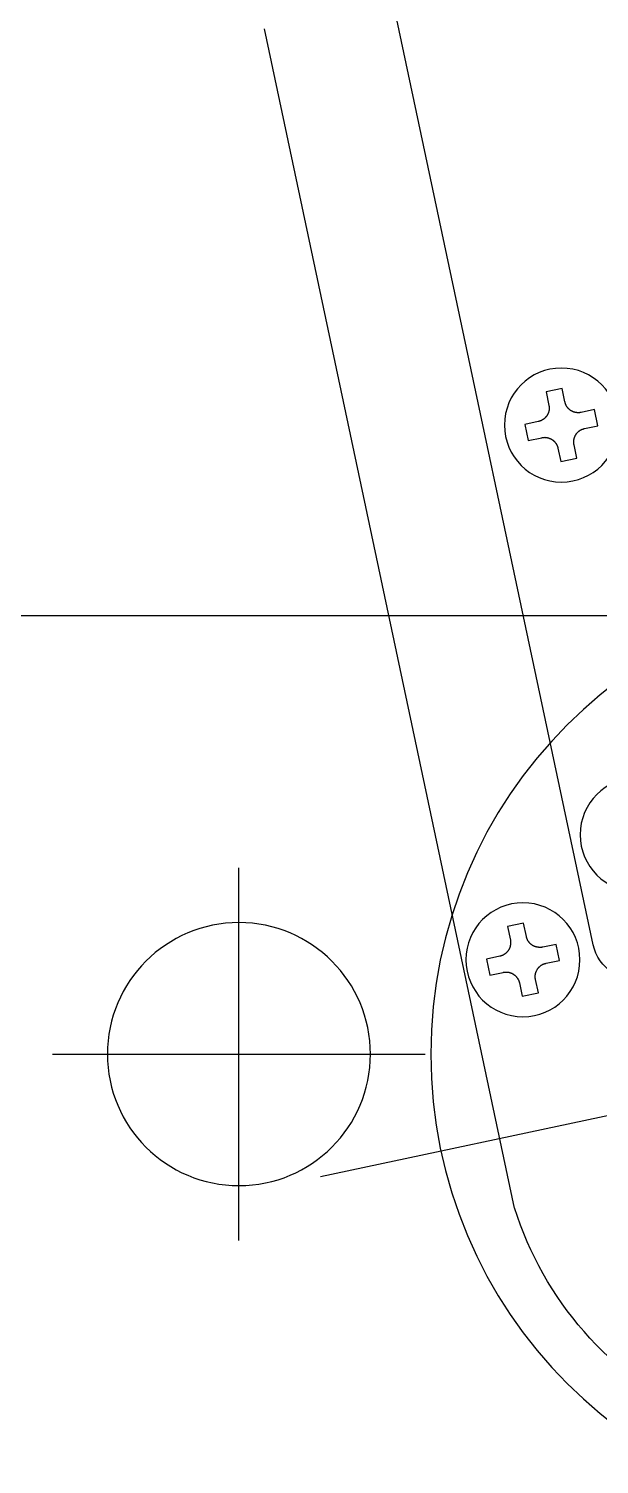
# Model space of a CAD drawing. Extents: x -668440 to 1010955, y -1678500 to 210463.
# Drawn here: x -391266 to -390745, y -897453 to -896143 of the extents above; entities that cross this region are included whole.
import ezdxf

# ---------------------------------------------------------------- set-up
doc = ezdxf.new("R2010")
doc.units = 0
doc.header["$MEASUREMENT"] = 0
doc.layers.get('0').update_dxf_attribs({"color": 3, "linetype": 'CONTINUOUS'})
for name, color, linetype in [('BOLT', 4, 'CONTINUOUS'), ('C400-R25-6M22_d', 7, 'CONTINUOUS'), ('chole', 7, 'CONTINUOUS'), ('cwr_d', 7, 'CONTINUOUS'), ('注記', 3, 'CONTINUOUS')]:
    doc.layers.add(name, color=color, linetype=linetype)

# ---------------------------------------------------------------- blocks, each defined once
blk = doc.blocks.new('tc02')
at = {"layer": '注記', "color": 4, "linetype": 'Continuous'}
for p, q in [((-18639.46, 32787.62), (-18639.46, 32677.62)), ((-18634.77, 32768.87), (-18633.27, 32768.87)), ((-18634.77, 32767.62), (-18634.77, 32768.87)), ((-18633.27, 32768.87), (-18633.27, 32767.62)), ((-18634.91, 32767.05), (-18634.89, 32767.08)), ((-18634.89, 32767.08), (-18634.88, 32767.11)), ((-18634.88, 32767.11), (-18634.87, 32767.14)), ((-18634.87, 32767.14), (-18634.86, 32767.17)), ((-18634.86, 32767.17), (-18634.84, 32767.2)), ((-18634.84, 32767.2), (-18634.83, 32767.22)), ((-18634.83, 32767.25), (-18634.82, 32767.28)), ((-18634.83, 32767.22), (-18634.83, 32767.25)), ((-18634.82, 32767.28), (-18634.81, 32767.31)), ((-18634.81, 32767.31), (-18634.8, 32767.34)), ((-18634.8, 32767.37), (-18634.79, 32767.4)), ((-18634.8, 32767.34), (-18634.8, 32767.37)), ((-18634.79, 32767.43), (-18634.78, 32767.46)), ((-18634.79, 32767.4), (-18634.79, 32767.43)), ((-18634.78, 32767.52), (-18634.77, 32767.56)), ((-18634.78, 32767.49), (-18634.78, 32767.52)), ((-18634.78, 32767.46), (-18634.78, 32767.49)), ((-18634.77, 32767.59), (-18634.77, 32767.62)), ((-18634.77, 32767.56), (-18634.77, 32767.59)), ((-18633.27, 32767.62), (-18633.27, 32767.59)), ((-18633.27, 32767.59), (-18633.27, 32767.56)), ((-18633.27, 32767.56), (-18633.27, 32767.52)), ((-18633.27, 32767.52), (-18633.27, 32767.49)), ((-18633.27, 32767.49), (-18633.26, 32767.46)), ((-18633.26, 32767.46), (-18633.26, 32767.43)), ((-18633.26, 32767.43), (-18633.25, 32767.4)), ((-18633.25, 32767.4), (-18633.25, 32767.37)), ((-18633.25, 32767.37), (-18633.24, 32767.34)), ((-18633.24, 32767.34), (-18633.23, 32767.31)), ((-18633.23, 32767.31), (-18633.23, 32767.28)), ((-18633.23, 32767.28), (-18633.22, 32767.25)), ((-18633.22, 32767.25), (-18633.21, 32767.22)), ((-18633.21, 32767.22), (-18633.2, 32767.2)), ((-18633.2, 32767.2), (-18633.19, 32767.17)), ((-18633.19, 32767.17), (-18633.18, 32767.14)), ((-18633.18, 32767.14), (-18633.16, 32767.11)), ((-18633.16, 32767.11), (-18633.15, 32767.08)), ((-18633.15, 32767.08), (-18633.14, 32767.05)), ((-18637.27, 32764.87), (-18637.27, 32766.37)), ((-18637.27, 32766.37), (-18636.02, 32766.37)), ((-18636.02, 32766.37), (-18635.99, 32766.37)), ((-18635.99, 32766.37), (-18635.96, 32766.37)), ((-18635.96, 32766.37), (-18635.93, 32766.37)), ((-18635.93, 32766.37), (-18635.9, 32766.37)), ((-18635.9, 32766.37), (-18635.87, 32766.38)), ((-18635.87, 32766.38), (-18635.84, 32766.38)), ((-18635.84, 32766.38), (-18635.81, 32766.39)), ((-18635.81, 32766.39), (-18635.78, 32766.39)), ((-18635.78, 32766.39), (-18635.75, 32766.4)), ((-18635.75, 32766.4), (-18635.72, 32766.4)), ((-18635.72, 32766.4), (-18635.69, 32766.41)), ((-18635.69, 32766.41), (-18635.66, 32766.42)), ((-18635.66, 32766.42), (-18635.63, 32766.43)), ((-18635.63, 32766.43), (-18635.6, 32766.44)), ((-18635.6, 32766.44), (-18635.57, 32766.45)), ((-18635.57, 32766.45), (-18635.54, 32766.46)), ((-18635.54, 32766.46), (-18635.52, 32766.47)), ((-18635.52, 32766.47), (-18635.49, 32766.49)), ((-18635.49, 32766.49), (-18635.46, 32766.5)), ((-18635.46, 32766.5), (-18635.43, 32766.51)), ((-18635.43, 32766.51), (-18635.41, 32766.53)), ((-18635.41, 32766.53), (-18635.38, 32766.54)), ((-18635.38, 32766.54), (-18635.35, 32766.56)), ((-18635.35, 32766.56), (-18635.33, 32766.58)), ((-18635.33, 32766.58), (-18635.3, 32766.59)), ((-18635.3, 32766.59), (-18635.28, 32766.61)), ((-18635.28, 32766.61), (-18635.25, 32766.63)), ((-18635.25, 32766.63), (-18635.23, 32766.65)), ((-18635.23, 32766.65), (-18635.21, 32766.67)), ((-18635.21, 32766.67), (-18635.18, 32766.69)), ((-18635.18, 32766.69), (-18635.16, 32766.71)), ((-18635.16, 32766.71), (-18635.14, 32766.73)), ((-18635.14, 32766.73), (-18635.12, 32766.75)), ((-18635.12, 32766.75), (-18635.1, 32766.78)), ((-18635.1, 32766.78), (-18635.08, 32766.8)), ((-18635.08, 32766.8), (-18635.06, 32766.82)), ((-18635.06, 32766.82), (-18635.04, 32766.85)), ((-18635.04, 32766.85), (-18635.02, 32766.87)), ((-18635.02, 32766.87), (-18635, 32766.9)), ((-18635, 32766.9), (-18634.98, 32766.92)), ((-18634.98, 32766.92), (-18634.97, 32766.95)), ((-18634.97, 32766.95), (-18634.95, 32766.97)), ((-18634.95, 32766.97), (-18634.93, 32767)), ((-18634.93, 32767), (-18634.92, 32767.03)), ((-18634.92, 32767.03), (-18634.91, 32767.05)), ((-18633.14, 32767.05), (-18633.12, 32767.03)), ((-18633.12, 32767.03), (-18633.11, 32767)), ((-18633.11, 32767), (-18633.09, 32766.97)), ((-18633.09, 32766.97), (-18633.08, 32766.95)), ((-18633.08, 32766.95), (-18633.06, 32766.92)), ((-18633.06, 32766.92), (-18633.04, 32766.9)), ((-18633.04, 32766.9), (-18633.03, 32766.87)), ((-18633.03, 32766.87), (-18633.01, 32766.85)), ((-18633.01, 32766.85), (-18632.99, 32766.82)), ((-18632.99, 32766.82), (-18632.97, 32766.8)), ((-18632.97, 32766.8), (-18632.95, 32766.78)), ((-18632.95, 32766.78), (-18632.93, 32766.75)), ((-18632.93, 32766.75), (-18632.91, 32766.73)), ((-18632.91, 32766.73), (-18632.88, 32766.71)), ((-18632.88, 32766.71), (-18632.86, 32766.69)), ((-18632.86, 32766.69), (-18632.84, 32766.67)), ((-18632.84, 32766.67), (-18632.81, 32766.65)), ((-18632.81, 32766.65), (-18632.79, 32766.63)), ((-18632.79, 32766.63), (-18632.77, 32766.61)), ((-18632.77, 32766.61), (-18632.74, 32766.59)), ((-18632.74, 32766.59), (-18632.72, 32766.58)), ((-18632.72, 32766.58), (-18632.69, 32766.56)), ((-18632.69, 32766.56), (-18632.66, 32766.54)), ((-18632.66, 32766.54), (-18632.64, 32766.53)), ((-18632.64, 32766.53), (-18632.61, 32766.51)), ((-18632.61, 32766.51), (-18632.58, 32766.5)), ((-18632.58, 32766.5), (-18632.56, 32766.49)), ((-18632.56, 32766.49), (-18632.53, 32766.47)), ((-18632.53, 32766.47), (-18632.5, 32766.46)), ((-18632.5, 32766.46), (-18632.47, 32766.45)), ((-18632.47, 32766.45), (-18632.44, 32766.44)), ((-18632.44, 32766.44), (-18632.41, 32766.43)), ((-18632.41, 32766.43), (-18632.38, 32766.42)), ((-18632.38, 32766.42), (-18632.36, 32766.41)), ((-18632.36, 32766.41), (-18632.33, 32766.4)), ((-18632.33, 32766.4), (-18632.3, 32766.4)), ((-18632.3, 32766.4), (-18632.27, 32766.39)), ((-18632.27, 32766.39), (-18632.24, 32766.39)), ((-18632.24, 32766.39), (-18632.21, 32766.38)), ((-18632.21, 32766.38), (-18632.17, 32766.38)), ((-18632.17, 32766.38), (-18632.14, 32766.37)), ((-18632.14, 32766.37), (-18632.11, 32766.37)), ((-18632.11, 32766.37), (-18632.08, 32766.37)), ((-18632.08, 32766.37), (-18632.05, 32766.37)), ((-18632.05, 32766.37), (-18632.02, 32766.37)), ((-18632.02, 32766.37), (-18630.77, 32766.37)), ((-18630.77, 32766.37), (-18630.77, 32764.87)), ((-18636.02, 32764.87), (-18637.27, 32764.87)), ((-18635.99, 32764.87), (-18636.02, 32764.87)), ((-18635.96, 32764.87), (-18635.99, 32764.87)), ((-18635.93, 32764.86), (-18635.96, 32764.87)), ((-18635.9, 32764.86), (-18635.93, 32764.86)), ((-18635.87, 32764.86), (-18635.9, 32764.86)), ((-18635.84, 32764.85), (-18635.87, 32764.86)), ((-18635.81, 32764.85), (-18635.84, 32764.85)), ((-18635.78, 32764.84), (-18635.81, 32764.85)), ((-18635.75, 32764.84), (-18635.78, 32764.84)), ((-18635.72, 32764.83), (-18635.75, 32764.84)), ((-18635.69, 32764.82), (-18635.72, 32764.83)), ((-18635.66, 32764.81), (-18635.69, 32764.82)), ((-18635.63, 32764.8), (-18635.66, 32764.81)), ((-18635.6, 32764.79), (-18635.63, 32764.8)), ((-18635.57, 32764.78), (-18635.6, 32764.79)), ((-18635.54, 32764.77), (-18635.57, 32764.78)), ((-18635.52, 32764.76), (-18635.54, 32764.77)), ((-18635.49, 32764.75), (-18635.52, 32764.76)), ((-18635.46, 32764.73), (-18635.49, 32764.75)), ((-18635.43, 32764.72), (-18635.46, 32764.73)), ((-18635.41, 32764.7), (-18635.43, 32764.72)), ((-18635.38, 32764.69), (-18635.41, 32764.7)), ((-18635.35, 32764.67), (-18635.38, 32764.69)), ((-18635.33, 32764.66), (-18635.35, 32764.67)), ((-18635.3, 32764.64), (-18635.33, 32764.66)), ((-18635.28, 32764.62), (-18635.3, 32764.64)), ((-18635.25, 32764.6), (-18635.28, 32764.62)), ((-18635.23, 32764.58), (-18635.25, 32764.6)), ((-18635.21, 32764.56), (-18635.23, 32764.58)), ((-18635.18, 32764.54), (-18635.21, 32764.56)), ((-18635.16, 32764.52), (-18635.18, 32764.54)), ((-18635.14, 32764.5), (-18635.16, 32764.52)), ((-18635.12, 32764.48), (-18635.14, 32764.5)), ((-18635.1, 32764.46), (-18635.12, 32764.48)), ((-18635.08, 32764.43), (-18635.1, 32764.46)), ((-18632.95, 32764.46), (-18632.97, 32764.43)), ((-18632.93, 32764.48), (-18632.95, 32764.46)), ((-18632.91, 32764.5), (-18632.93, 32764.48)), ((-18632.88, 32764.52), (-18632.91, 32764.5)), ((-18632.86, 32764.54), (-18632.88, 32764.52)), ((-18632.84, 32764.56), (-18632.86, 32764.54)), ((-18632.81, 32764.58), (-18632.84, 32764.56)), ((-18632.79, 32764.6), (-18632.81, 32764.58)), ((-18632.77, 32764.62), (-18632.79, 32764.6)), ((-18632.74, 32764.64), (-18632.77, 32764.62)), ((-18632.72, 32764.66), (-18632.74, 32764.64)), ((-18632.69, 32764.67), (-18632.72, 32764.66)), ((-18632.66, 32764.69), (-18632.69, 32764.67)), ((-18632.64, 32764.7), (-18632.66, 32764.69)), ((-18632.61, 32764.72), (-18632.64, 32764.7)), ((-18632.58, 32764.73), (-18632.61, 32764.72)), ((-18632.56, 32764.75), (-18632.58, 32764.73)), ((-18632.53, 32764.76), (-18632.56, 32764.75)), ((-18632.5, 32764.77), (-18632.53, 32764.76)), ((-18632.47, 32764.78), (-18632.5, 32764.77)), ((-18632.44, 32764.79), (-18632.47, 32764.78)), ((-18632.41, 32764.8), (-18632.44, 32764.79)), ((-18632.38, 32764.81), (-18632.41, 32764.8)), ((-18632.36, 32764.82), (-18632.38, 32764.81)), ((-18632.33, 32764.83), (-18632.36, 32764.82)), ((-18632.3, 32764.84), (-18632.33, 32764.83)), ((-18632.27, 32764.84), (-18632.3, 32764.84)), ((-18632.24, 32764.85), (-18632.27, 32764.84)), ((-18632.21, 32764.85), (-18632.24, 32764.85)), ((-18632.17, 32764.86), (-18632.21, 32764.85)), ((-18632.14, 32764.86), (-18632.17, 32764.86)), ((-18632.11, 32764.86), (-18632.14, 32764.86)), ((-18632.08, 32764.87), (-18632.11, 32764.86)), ((-18632.05, 32764.87), (-18632.08, 32764.87)), ((-18632.02, 32764.87), (-18632.05, 32764.87)), ((-18630.77, 32764.87), (-18632.02, 32764.87)), ((-18627.46, 32765.62), (-18627.46, 32675.62)), ((-18635.06, 32764.41), (-18635.08, 32764.43)), ((-18635.04, 32764.39), (-18635.06, 32764.41)), ((-18635.02, 32764.36), (-18635.04, 32764.39)), ((-18635, 32764.34), (-18635.02, 32764.36)), ((-18634.98, 32764.31), (-18635, 32764.34)), ((-18634.97, 32764.29), (-18634.98, 32764.31)), ((-18634.95, 32764.26), (-18634.97, 32764.29)), ((-18634.93, 32764.23), (-18634.95, 32764.26)), ((-18634.92, 32764.21), (-18634.93, 32764.23)), ((-18634.91, 32764.18), (-18634.92, 32764.21)), ((-18634.89, 32764.15), (-18634.91, 32764.18)), ((-18634.88, 32764.12), (-18634.89, 32764.15)), ((-18634.87, 32764.09), (-18634.88, 32764.12)), ((-18634.86, 32764.07), (-18634.87, 32764.09)), ((-18634.84, 32764.04), (-18634.86, 32764.07)), ((-18634.83, 32764.01), (-18634.84, 32764.04)), ((-18634.83, 32763.98), (-18634.83, 32764.01)), ((-18634.82, 32763.95), (-18634.83, 32763.98)), ((-18634.81, 32763.92), (-18634.82, 32763.95)), ((-18634.8, 32763.89), (-18634.81, 32763.92)), ((-18634.8, 32763.86), (-18634.8, 32763.89)), ((-18634.79, 32763.83), (-18634.8, 32763.86)), ((-18634.79, 32763.8), (-18634.79, 32763.83)), ((-18634.78, 32763.77), (-18634.79, 32763.8)), ((-18634.78, 32763.74), (-18634.78, 32763.77)), ((-18634.78, 32763.71), (-18634.78, 32763.74)), ((-18634.77, 32763.68), (-18634.78, 32763.71)), ((-18634.77, 32763.65), (-18634.77, 32763.68)), ((-18634.77, 32763.62), (-18634.77, 32763.65)), ((-18634.77, 32762.37), (-18634.77, 32763.62)), ((-18633.26, 32763.77), (-18633.27, 32763.74)), ((-18633.27, 32763.74), (-18633.27, 32763.71)), ((-18633.27, 32763.71), (-18633.27, 32763.68)), ((-18633.27, 32763.68), (-18633.27, 32763.65)), ((-18633.27, 32763.65), (-18633.27, 32763.62)), ((-18633.27, 32763.62), (-18633.27, 32762.37)), ((-18633.25, 32763.83), (-18633.26, 32763.8)), ((-18633.26, 32763.8), (-18633.26, 32763.77)), ((-18633.24, 32763.89), (-18633.25, 32763.86)), ((-18633.25, 32763.86), (-18633.25, 32763.83)), ((-18633.23, 32763.92), (-18633.24, 32763.89)), ((-18633.22, 32763.98), (-18633.23, 32763.95)), ((-18633.23, 32763.95), (-18633.23, 32763.92)), ((-18633.21, 32764.01), (-18633.22, 32763.98)), ((-18633.2, 32764.04), (-18633.21, 32764.01)), ((-18633.19, 32764.07), (-18633.2, 32764.04)), ((-18633.18, 32764.09), (-18633.19, 32764.07)), ((-18633.16, 32764.12), (-18633.18, 32764.09)), ((-18633.15, 32764.15), (-18633.16, 32764.12)), ((-18633.14, 32764.18), (-18633.15, 32764.15)), ((-18633.12, 32764.21), (-18633.14, 32764.18)), ((-18633.11, 32764.23), (-18633.12, 32764.21)), ((-18633.09, 32764.26), (-18633.11, 32764.23)), ((-18633.08, 32764.29), (-18633.09, 32764.26)), ((-18633.06, 32764.31), (-18633.08, 32764.29)), ((-18633.04, 32764.34), (-18633.06, 32764.31)), ((-18633.03, 32764.36), (-18633.04, 32764.34)), ((-18633.01, 32764.39), (-18633.03, 32764.36)), ((-18632.99, 32764.41), (-18633.01, 32764.39)), ((-18632.97, 32764.43), (-18632.99, 32764.41)), ((-18633.27, 32762.37), (-18634.77, 32762.37)), ((-18621.21, 32721.87), (-18619.71, 32721.87)), ((-18621.21, 32720.62), (-18621.21, 32721.87)), ((-18619.71, 32721.87), (-18619.71, 32720.62)), ((-18621.44, 32719.9), (-18621.42, 32719.92)), ((-18621.42, 32719.92), (-18621.4, 32719.95)), ((-18621.4, 32719.95), (-18621.39, 32719.97)), ((-18621.39, 32719.97), (-18621.37, 32720)), ((-18621.37, 32720), (-18621.36, 32720.03)), ((-18621.36, 32720.03), (-18621.34, 32720.05)), ((-18621.34, 32720.05), (-18621.33, 32720.08)), ((-18621.33, 32720.08), (-18621.32, 32720.11)), ((-18621.32, 32720.11), (-18621.31, 32720.14)), ((-18621.31, 32720.14), (-18621.29, 32720.17)), ((-18621.29, 32720.17), (-18621.28, 32720.2)), ((-18621.28, 32720.2), (-18621.27, 32720.22)), ((-18621.27, 32720.22), (-18621.26, 32720.25)), ((-18621.26, 32720.28), (-18621.25, 32720.31)), ((-18621.26, 32720.25), (-18621.26, 32720.28)), ((-18621.25, 32720.31), (-18621.24, 32720.34)), ((-18621.24, 32720.34), (-18621.23, 32720.37)), ((-18621.23, 32720.4), (-18621.22, 32720.43)), ((-18621.23, 32720.37), (-18621.23, 32720.4)), ((-18621.22, 32720.49), (-18621.21, 32720.53)), ((-18621.22, 32720.46), (-18621.22, 32720.49)), ((-18621.22, 32720.43), (-18621.22, 32720.46)), ((-18621.21, 32720.59), (-18621.21, 32720.62)), ((-18621.21, 32720.56), (-18621.21, 32720.59)), ((-18621.21, 32720.53), (-18621.21, 32720.56)), ((-18619.71, 32720.62), (-18619.71, 32720.59)), ((-18619.71, 32720.59), (-18619.71, 32720.56)), ((-18619.71, 32720.56), (-18619.71, 32720.52)), ((-18619.71, 32720.52), (-18619.7, 32720.49)), ((-18619.7, 32720.49), (-18619.7, 32720.46)), ((-18619.7, 32720.46), (-18619.7, 32720.43)), ((-18619.7, 32720.43), (-18619.69, 32720.4)), ((-18619.69, 32720.4), (-18619.69, 32720.37)), ((-18619.69, 32720.37), (-18619.68, 32720.34)), ((-18619.68, 32720.34), (-18619.67, 32720.31)), ((-18619.67, 32720.31), (-18619.67, 32720.28)), ((-18619.67, 32720.28), (-18619.66, 32720.25)), ((-18619.66, 32720.25), (-18619.65, 32720.22)), ((-18619.65, 32720.22), (-18619.64, 32720.2)), ((-18619.64, 32720.2), (-18619.63, 32720.17)), ((-18619.63, 32720.17), (-18619.62, 32720.14)), ((-18619.62, 32720.14), (-18619.6, 32720.11)), ((-18619.6, 32720.11), (-18619.59, 32720.08)), ((-18619.59, 32720.08), (-18619.58, 32720.05)), ((-18619.58, 32720.05), (-18619.56, 32720.03)), ((-18619.56, 32720.03), (-18619.55, 32720)), ((-18619.55, 32720), (-18619.53, 32719.97)), ((-18619.53, 32719.97), (-18619.52, 32719.95)), ((-18619.52, 32719.95), (-18619.5, 32719.92)), ((-18619.5, 32719.92), (-18619.48, 32719.9)), ((-18623.71, 32717.87), (-18623.71, 32719.37)), ((-18623.71, 32719.37), (-18622.46, 32719.37)), ((-18622.46, 32719.37), (-18622.43, 32719.37)), ((-18622.43, 32719.37), (-18622.4, 32719.37)), ((-18622.4, 32719.37), (-18622.37, 32719.37)), ((-18622.37, 32719.37), (-18622.34, 32719.37)), ((-18622.34, 32719.37), (-18622.31, 32719.38)), ((-18622.31, 32719.38), (-18622.28, 32719.38)), ((-18622.28, 32719.38), (-18622.25, 32719.39)), ((-18622.25, 32719.39), (-18622.22, 32719.39)), ((-18622.22, 32719.39), (-18622.19, 32719.4)), ((-18622.19, 32719.4), (-18622.16, 32719.4)), ((-18622.16, 32719.4), (-18622.13, 32719.41)), ((-18622.13, 32719.41), (-18622.1, 32719.42)), ((-18622.1, 32719.42), (-18622.07, 32719.43)), ((-18622.07, 32719.43), (-18622.04, 32719.44)), ((-18622.04, 32719.44), (-18622.01, 32719.45)), ((-18622.01, 32719.45), (-18621.98, 32719.46)), ((-18621.98, 32719.46), (-18621.95, 32719.47)), ((-18621.95, 32719.47), (-18621.93, 32719.49)), ((-18621.93, 32719.49), (-18621.9, 32719.5)), ((-18621.9, 32719.5), (-18621.87, 32719.51)), ((-18621.87, 32719.51), (-18621.84, 32719.53)), ((-18621.84, 32719.53), (-18621.82, 32719.54)), ((-18621.82, 32719.54), (-18621.79, 32719.56)), ((-18621.79, 32719.56), (-18621.77, 32719.58)), ((-18621.77, 32719.58), (-18621.74, 32719.59)), ((-18621.74, 32719.59), (-18621.72, 32719.61)), ((-18621.72, 32719.61), (-18621.69, 32719.63)), ((-18621.69, 32719.63), (-18621.67, 32719.65)), ((-18621.67, 32719.65), (-18621.64, 32719.67)), ((-18621.64, 32719.67), (-18621.62, 32719.69)), ((-18621.62, 32719.69), (-18621.6, 32719.71)), ((-18621.6, 32719.71), (-18621.58, 32719.73)), ((-18621.58, 32719.73), (-18621.55, 32719.75)), ((-18621.55, 32719.75), (-18621.53, 32719.78)), ((-18621.53, 32719.78), (-18621.51, 32719.8)), ((-18621.51, 32719.8), (-18621.49, 32719.82)), ((-18621.49, 32719.82), (-18621.47, 32719.85)), ((-18621.47, 32719.85), (-18621.46, 32719.87)), ((-18621.46, 32719.87), (-18621.44, 32719.9)), ((-18619.48, 32719.9), (-18619.46, 32719.87)), ((-18619.46, 32719.87), (-18619.45, 32719.85)), ((-18619.45, 32719.85), (-18619.43, 32719.82)), ((-18619.43, 32719.82), (-18619.41, 32719.8)), ((-18619.41, 32719.8), (-18619.39, 32719.78)), ((-18619.39, 32719.78), (-18619.37, 32719.75)), ((-18619.37, 32719.75), (-18619.34, 32719.73)), ((-18619.34, 32719.73), (-18619.32, 32719.71)), ((-18619.32, 32719.71), (-18619.3, 32719.69)), ((-18619.3, 32719.69), (-18619.28, 32719.67)), ((-18619.28, 32719.67), (-18619.25, 32719.65)), ((-18619.25, 32719.65), (-18619.23, 32719.63)), ((-18619.23, 32719.63), (-18619.21, 32719.61)), ((-18619.21, 32719.61), (-18619.18, 32719.59)), ((-18619.18, 32719.59), (-18619.16, 32719.58)), ((-18619.16, 32719.58), (-18619.13, 32719.56)), ((-18619.13, 32719.56), (-18619.1, 32719.54)), ((-18619.1, 32719.54), (-18619.08, 32719.53)), ((-18619.08, 32719.53), (-18619.05, 32719.51)), ((-18619.05, 32719.51), (-18619.02, 32719.5)), ((-18619.02, 32719.5), (-18618.99, 32719.49)), ((-18618.99, 32719.49), (-18618.97, 32719.47)), ((-18618.97, 32719.47), (-18618.94, 32719.46)), ((-18618.94, 32719.46), (-18618.91, 32719.45)), ((-18618.91, 32719.45), (-18618.88, 32719.44)), ((-18618.88, 32719.44), (-18618.85, 32719.43)), ((-18618.85, 32719.43), (-18618.82, 32719.42)), ((-18618.82, 32719.42), (-18618.79, 32719.41)), ((-18618.79, 32719.41), (-18618.76, 32719.4)), ((-18618.76, 32719.4), (-18618.73, 32719.4)), ((-18618.73, 32719.4), (-18618.7, 32719.39)), ((-18618.7, 32719.39), (-18618.67, 32719.39)), ((-18618.67, 32719.39), (-18618.64, 32719.38)), ((-18618.64, 32719.38), (-18618.61, 32719.38)), ((-18618.61, 32719.38), (-18618.58, 32719.37)), ((-18618.58, 32719.37), (-18618.55, 32719.37)), ((-18618.55, 32719.37), (-18618.52, 32719.37)), ((-18618.52, 32719.37), (-18618.49, 32719.37)), ((-18618.49, 32719.37), (-18618.46, 32719.37)), ((-18618.46, 32719.37), (-18617.21, 32719.37)), ((-18617.21, 32719.37), (-18617.21, 32717.87)), ((-18622.46, 32717.87), (-18623.71, 32717.87)), ((-18622.43, 32717.87), (-18622.46, 32717.87)), ((-18622.4, 32717.87), (-18622.43, 32717.87)), ((-18622.37, 32717.86), (-18622.4, 32717.87)), ((-18622.34, 32717.86), (-18622.37, 32717.86)), ((-18622.31, 32717.86), (-18622.34, 32717.86)), ((-18622.28, 32717.85), (-18622.31, 32717.86)), ((-18622.25, 32717.85), (-18622.28, 32717.85)), ((-18622.22, 32717.84), (-18622.25, 32717.85)), ((-18622.19, 32717.84), (-18622.22, 32717.84)), ((-18622.16, 32717.83), (-18622.19, 32717.84)), ((-18622.13, 32717.82), (-18622.16, 32717.83)), ((-18622.1, 32717.81), (-18622.13, 32717.82)), ((-18622.07, 32717.8), (-18622.1, 32717.81)), ((-18622.04, 32717.79), (-18622.07, 32717.8)), ((-18622.01, 32717.78), (-18622.04, 32717.79)), ((-18621.98, 32717.77), (-18622.01, 32717.78)), ((-18621.95, 32717.76), (-18621.98, 32717.77)), ((-18621.93, 32717.75), (-18621.95, 32717.76)), ((-18621.9, 32717.73), (-18621.93, 32717.75)), ((-18621.87, 32717.72), (-18621.9, 32717.73)), ((-18621.84, 32717.7), (-18621.87, 32717.72)), ((-18621.82, 32717.69), (-18621.84, 32717.7)), ((-18621.79, 32717.67), (-18621.82, 32717.69)), ((-18621.77, 32717.66), (-18621.79, 32717.67)), ((-18621.74, 32717.64), (-18621.77, 32717.66)), ((-18621.72, 32717.62), (-18621.74, 32717.64)), ((-18621.69, 32717.6), (-18621.72, 32717.62)), ((-18621.67, 32717.58), (-18621.69, 32717.6)), ((-18621.64, 32717.56), (-18621.67, 32717.58)), ((-18621.62, 32717.54), (-18621.64, 32717.56)), ((-18621.6, 32717.52), (-18621.62, 32717.54)), ((-18621.58, 32717.5), (-18621.6, 32717.52)), ((-18621.55, 32717.48), (-18621.58, 32717.5)), ((-18621.53, 32717.46), (-18621.55, 32717.48)), ((-18621.51, 32717.43), (-18621.53, 32717.46)), ((-18621.49, 32717.41), (-18621.51, 32717.43)), ((-18621.47, 32717.39), (-18621.49, 32717.41)), ((-18621.46, 32717.36), (-18621.47, 32717.39)), ((-18621.44, 32717.34), (-18621.46, 32717.36)), ((-18621.42, 32717.31), (-18621.44, 32717.34)), ((-18621.4, 32717.29), (-18621.42, 32717.31)), ((-18619.5, 32717.31), (-18619.52, 32717.29)), ((-18619.48, 32717.34), (-18619.5, 32717.31)), ((-18619.46, 32717.36), (-18619.48, 32717.34)), ((-18619.45, 32717.39), (-18619.46, 32717.36)), ((-18619.43, 32717.41), (-18619.45, 32717.39)), ((-18619.41, 32717.43), (-18619.43, 32717.41)), ((-18619.39, 32717.46), (-18619.41, 32717.43)), ((-18619.37, 32717.48), (-18619.39, 32717.46)), ((-18619.34, 32717.5), (-18619.37, 32717.48)), ((-18619.32, 32717.52), (-18619.34, 32717.5)), ((-18619.3, 32717.54), (-18619.32, 32717.52)), ((-18619.28, 32717.56), (-18619.3, 32717.54)), ((-18619.25, 32717.58), (-18619.28, 32717.56)), ((-18619.23, 32717.6), (-18619.25, 32717.58)), ((-18619.21, 32717.62), (-18619.23, 32717.6)), ((-18619.18, 32717.64), (-18619.21, 32717.62)), ((-18619.16, 32717.66), (-18619.18, 32717.64)), ((-18619.13, 32717.67), (-18619.16, 32717.66)), ((-18619.1, 32717.69), (-18619.13, 32717.67)), ((-18619.08, 32717.7), (-18619.1, 32717.69)), ((-18619.05, 32717.72), (-18619.08, 32717.7)), ((-18619.02, 32717.73), (-18619.05, 32717.72)), ((-18618.99, 32717.75), (-18619.02, 32717.73)), ((-18618.97, 32717.76), (-18618.99, 32717.75)), ((-18618.94, 32717.77), (-18618.97, 32717.76)), ((-18618.91, 32717.78), (-18618.94, 32717.77)), ((-18618.88, 32717.79), (-18618.91, 32717.78)), ((-18618.85, 32717.8), (-18618.88, 32717.79)), ((-18618.82, 32717.81), (-18618.85, 32717.8)), ((-18618.79, 32717.82), (-18618.82, 32717.81)), ((-18618.76, 32717.83), (-18618.79, 32717.82)), ((-18618.73, 32717.84), (-18618.76, 32717.83)), ((-18618.7, 32717.84), (-18618.73, 32717.84)), ((-18618.67, 32717.85), (-18618.7, 32717.84)), ((-18618.64, 32717.85), (-18618.67, 32717.85)), ((-18618.61, 32717.86), (-18618.64, 32717.85)), ((-18618.58, 32717.86), (-18618.61, 32717.86)), ((-18618.55, 32717.86), (-18618.58, 32717.86)), ((-18618.52, 32717.87), (-18618.55, 32717.86)), ((-18618.49, 32717.87), (-18618.52, 32717.87)), ((-18618.46, 32717.87), (-18618.49, 32717.87)), ((-18617.21, 32717.87), (-18618.46, 32717.87)), ((-18621.39, 32717.26), (-18621.4, 32717.29)), ((-18621.37, 32717.23), (-18621.39, 32717.26)), ((-18621.36, 32717.21), (-18621.37, 32717.23)), ((-18621.34, 32717.18), (-18621.36, 32717.21)), ((-18621.33, 32717.15), (-18621.34, 32717.18)), ((-18621.32, 32717.12), (-18621.33, 32717.15)), ((-18621.31, 32717.09), (-18621.32, 32717.12)), ((-18621.29, 32717.07), (-18621.31, 32717.09)), ((-18621.28, 32717.04), (-18621.29, 32717.07)), ((-18621.27, 32717.01), (-18621.28, 32717.04)), ((-18621.26, 32716.98), (-18621.27, 32717.01)), ((-18621.26, 32716.95), (-18621.26, 32716.98)), ((-18621.25, 32716.92), (-18621.26, 32716.95)), ((-18621.24, 32716.89), (-18621.25, 32716.92)), ((-18621.23, 32716.86), (-18621.24, 32716.89)), ((-18621.23, 32716.83), (-18621.23, 32716.86)), ((-18621.22, 32716.8), (-18621.23, 32716.83)), ((-18621.22, 32716.77), (-18621.22, 32716.8)), ((-18621.22, 32716.74), (-18621.22, 32716.77)), ((-18621.21, 32716.71), (-18621.22, 32716.74)), ((-18621.21, 32716.68), (-18621.21, 32716.71)), ((-18621.21, 32716.65), (-18621.21, 32716.68)), ((-18621.21, 32716.62), (-18621.21, 32716.65)), ((-18621.21, 32715.37), (-18621.21, 32716.62)), ((-18619.7, 32716.74), (-18619.71, 32716.71)), ((-18619.71, 32716.71), (-18619.71, 32716.68)), ((-18619.71, 32716.68), (-18619.71, 32716.65)), ((-18619.71, 32716.65), (-18619.71, 32716.62)), ((-18619.71, 32716.62), (-18619.71, 32715.37)), ((-18619.69, 32716.83), (-18619.7, 32716.8)), ((-18619.7, 32716.8), (-18619.7, 32716.77)), ((-18619.7, 32716.77), (-18619.7, 32716.74)), ((-18619.68, 32716.89), (-18619.69, 32716.86)), ((-18619.69, 32716.86), (-18619.69, 32716.83)), ((-18619.67, 32716.92), (-18619.68, 32716.89)), ((-18619.66, 32716.98), (-18619.67, 32716.95)), ((-18619.67, 32716.95), (-18619.67, 32716.92)), ((-18619.65, 32717.01), (-18619.66, 32716.98)), ((-18619.64, 32717.04), (-18619.65, 32717.01)), ((-18619.63, 32717.07), (-18619.64, 32717.04)), ((-18619.62, 32717.09), (-18619.63, 32717.07)), ((-18619.6, 32717.12), (-18619.62, 32717.09)), ((-18619.59, 32717.15), (-18619.6, 32717.12)), ((-18619.58, 32717.18), (-18619.59, 32717.15)), ((-18619.56, 32717.21), (-18619.58, 32717.18)), ((-18619.55, 32717.23), (-18619.56, 32717.21)), ((-18619.53, 32717.26), (-18619.55, 32717.23)), ((-18619.52, 32717.29), (-18619.53, 32717.26)), ((-18619.71, 32715.37), (-18621.21, 32715.37))]:
    blk.add_line(p, q, dxfattribs=at)
at = {"layer": '注記', "color": 4}
blk.add_line((-18656.19, 32781.12), (-18548.73, 32781.12), dxfattribs=at)
blk.add_circle((-18602.46, 32781.12), 42.5, dxfattribs=at)
at = {"layer": '注記', "color": 4, "linetype": 'Continuous'}
for centre in [(-18634.02, 32765.62), (-18621.46, 32756.62), (-18620.46, 32718.62)]:
    blk.add_circle(centre, 5.2, dxfattribs=at)
for centre, radius, start, end in [((-18608.09, 32784.6), 31.52, 79.7178, 174.5159), ((-18623.46, 32765.62), 4, 90, 180)]:
    blk.add_arc(centre, radius, start, end, dxfattribs=at)
blk = doc.blocks.new('剛接合部C1Y')
at = {"layer": 'BOLT'}
for p, q in [((-206177.2444, -394349.59222), (-206177.2444, -394315.59222)), ((-206177.2444, -394349.59222), (-206177.2444, -394315.59222)), ((-206177.2444, -394349.59222), (-206177.2444, -394315.59222)), ((-206194.2444, -394332.59222), (-206160.2444, -394332.59222)), ((-206194.2444, -394332.59222), (-206160.2444, -394332.59222)), ((-206194.2444, -394332.59222), (-206160.2444, -394332.59222)), ((-206177.2444, -394332.59222), (-206177.2444, -394332.59222))]:
    blk.add_line(p, q, dxfattribs=at)
at = {"layer": 'C400-R25-6M22_d'}
blk.add_line((-206077.2444, -394292.59222), (-206277.2444, -394292.59222), dxfattribs=at)
at = {"layer": 'C400-R25-6M22_d', "extrusion": (0, 6.12323e-17, -1)}
blk.add_circle((206177.2444, -394332.59222), 12, dxfattribs=at)
at = {"layer": 'chole', "extrusion": (0, 6.12323e-17, -1)}
blk.add_circle((206177.2444, -394332.59222), 12, dxfattribs=at)
at = {"layer": 'cwr_d', "extrusion": (0, 6.12323e-17, -1)}
blk.add_circle((206177.2444, -394332.59222), 12, dxfattribs=at)
at = {"xscale": -1, "rotation": 191.9761324442034}
blk.add_blockref('tc02', (-194721.9025, -358404.89642), dxfattribs=at)

msp = doc.modelspace()

# ---------------------------------------------------------------- block references
at = {"xscale": 10, "yscale": 10, "zscale": 10}
msp.add_blockref('剛接合部C1Y', (1670698.6842, 3046247.35843, 5600), dxfattribs=at)

doc.saveas('drawing.dxf')
